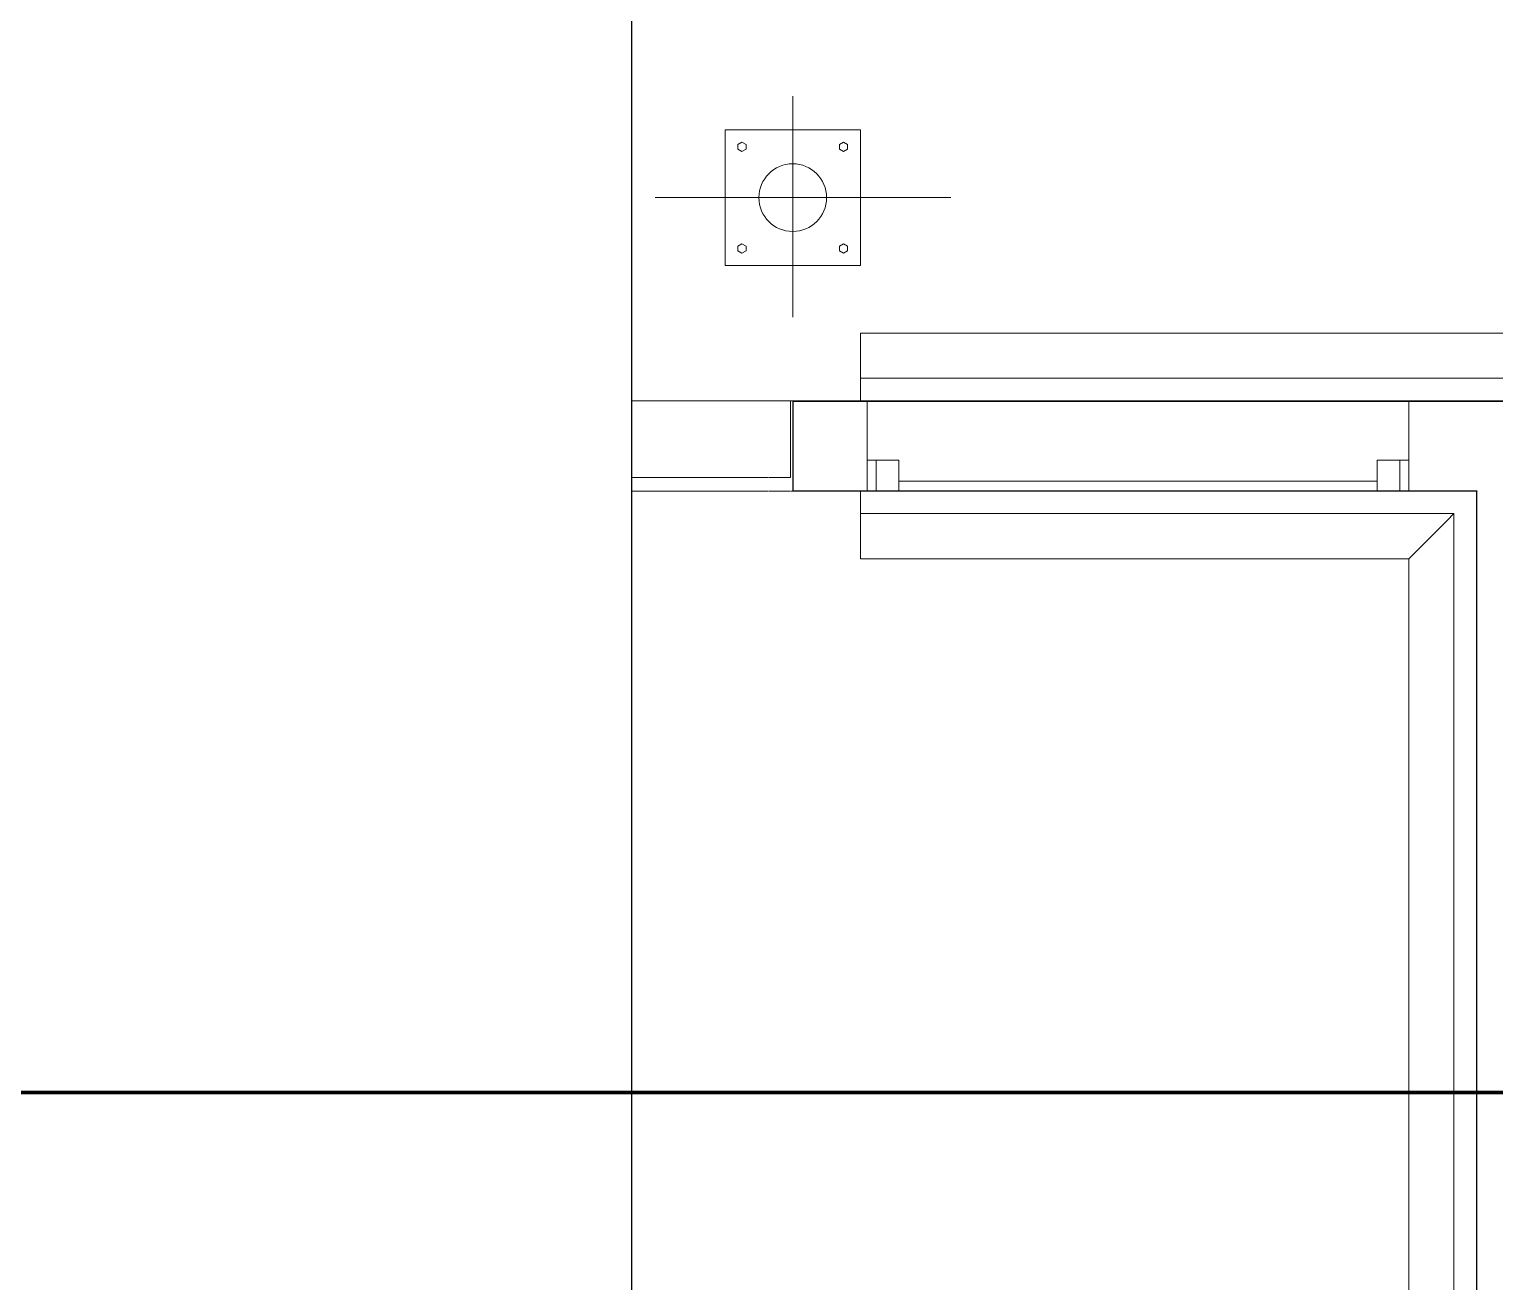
# Model space of a CAD drawing. Header units: millimetres. Extents: x -187347 to 135007, y -6415 to 292048.
# Drawn here: x -91027 to -87779, y 96104 to 98878 of the extents above; entities that cross this region are included whole.
import ezdxf

# ---------------------------------------------------------------- set-up
doc = ezdxf.new("R2010")
doc.units = ezdxf.units.MM
doc.header["$LTSCALE"] = 100
doc.linetypes.add('Z_LINE-CNTR', pattern=[17, 12, -2, 1, -2])
doc.layers.get('0').update_dxf_attribs({"lineweight": 18})
for name, color, linetype, lineweight in [('A-AREA', 7, 'Continuous', 5), ('A-FLOR', 7, 'Continuous', 5), ('A-GENM', 7, 'Continuous', 5), ('A-GLAZ', 7, 'Continuous', 5), ('A-WALL', 7, 'Continuous', 5), ('A-WALL-FNSH', 7, 'Continuous', 5), ('A-WALL-PATT', 7, 'Continuous', 5), ('BORDER', 4, 'Continuous', 70), ('S-GRID', 7, 'Continuous', 5)]:
    doc.layers.add(name, color=color, linetype=linetype, lineweight=lineweight)
doc.layers.add('Tracklength', color=4, linetype='Continuous')

# ---------------------------------------------------------------- blocks, each defined once
blk = doc.blocks.new('A0-Frame')
at = {"layer": 'BORDER', "color": 252, "ltscale": 25}
blk.add_lwpolyline([(0, 83100), (117900, 83100), (117900, 0), (0, 0)], close=True, dxfattribs=at)
blk = doc.blocks.new('OCC_AR_WND_Single Fixed - W 1200 x H 1000 _W-02_-6409559-BLOCK WORK - GROUND FLOOR PLAN - FOR SITE')
at = {"layer": 'A-GLAZ'}
for p, q in [((-608.1, 100), (-608.1, -100)), ((-608.1, 100), (-588.1, 100)), ((-588.1, 100), (-588.1, 31.75)), ((-588.1, 100), (-538.1, 100)), ((-588.1, 31.75), (-588.1, 100)), ((-538.1, 100), (-538.1, 31.75)), ((521.9, 100), (521.9, 31.75)), ((571.9, 100), (521.9, 100)), ((531.9, 100), (571.9, 100)), ((571.9, 100), (571.9, 31.75)), ((571.9, 31.75), (571.9, 100)), ((591.9, 100), (591.9, -100)), ((-538.1, 77.775), (521.9, 77.775)), ((-588.1, 31.75), (-608.1, 31.75)), ((-588.1, 31.75), (-538.1, 31.75)), ((571.9, 31.75), (521.9, 31.75)), ((591.9, 31.75), (571.9, 31.75))]:
    blk.add_line(p, q, dxfattribs=at)
blk = doc.blocks.new('OCC_AR_INT_Bollard - AR_M3_GM_BOLLARD_B_1200mmH-STAINLESS STEEL-7519704-BLOCK WORK - GROUND FLOOR PLAN - FOR SITE')
at = {"layer": 'A-GENM', "color": 253, "true_color": 0xaaaaaa}
for p, q in [((0, 225), (0, -265)), ((150, 150), (-150, 150)), ((-150, 150), (-150, -150)), ((-150, 150), (150, 150)), ((-150, 150), (-150, -150)), ((150, -150), (150, 150)), ((150, 150), (150, -150)), ((-121.5, 117.7), (-112.5, 122.9)), ((-121.5, 107.3), (-121.5, 117.7)), ((-112.5, 102.1), (-121.5, 107.3)), ((-112.5, 122.9), (-103.5, 117.7)), ((-103.5, 107.3), (-112.5, 102.1)), ((-103.5, 117.7), (-103.5, 107.3)), ((103.5, 117.7), (112.5, 122.9)), ((103.5, 107.3), (103.5, 117.7)), ((112.5, 102.1), (103.5, 107.3)), ((112.5, 122.9), (121.5, 117.7)), ((121.5, 107.3), (112.5, 102.1)), ((121.5, 117.7), (121.5, 107.3)), ((-305, 0), (350, 0)), ((-121.5, -107.3), (-112.5, -102.1)), ((-121.5, -117.7), (-121.5, -107.3)), ((-112.5, -122.9), (-121.5, -117.7)), ((-112.5, -102.1), (-103.5, -107.3)), ((-103.5, -117.7), (-112.5, -122.9)), ((-103.5, -107.3), (-103.5, -117.7)), ((103.5, -107.3), (112.5, -102.1)), ((103.5, -117.7), (103.5, -107.3)), ((112.5, -122.9), (103.5, -117.7)), ((112.5, -102.1), (121.5, -107.3)), ((121.5, -117.7), (112.5, -122.9)), ((121.5, -107.3), (121.5, -117.7)), ((-150, -150), (150, -150)), ((-150, -150), (150, -150))]:
    blk.add_line(p, q, dxfattribs=at)
for start, end in [(360, 180), (180, 360)]:
    blk.add_arc((0, 0), 75, start, end, dxfattribs=at)

msp = doc.modelspace()

# ---------------------------------------------------------------- hatches: boundary and pattern name
at = {"layer": 'A-WALL-PATT', "true_color": 0x125900}
msp.add_hatch(color=88, dxfattribs=at).paths.add_polyline_path([(-87819.1, 86465), (-87819.1, 97855), (-87819.9, 97855), (-87819.9, 86465)])

# ---------------------------------------------------------------- linework, layer by layer
at = {"layer": 'A-AREA'}
for p, q in [((-89691.4, 97855), (-89389.9, 97855)), ((-89691.4, 97855), (-89389.9, 97855)), ((-89388.4, 97855), (-89341.4, 97855)), ((-89388.4, 97855), (-89341.4, 97855)), ((-89339.9, 97855), (-89334.9, 97855)), ((-89339.9, 97855), (-89334.9, 97855))]:
    msp.add_line(p, q, dxfattribs=at)
at = {"layer": 'A-FLOR'}
for p, q in [((-89339.9, 97885), (-89339.9, 98055)), ((-89339.9, 98055), (-89334.9, 98055)), ((-89691.4, 97885), (-89389.9, 97885)), ((-89388.4, 97885), (-89339.9, 97885)), ((-89389.9, 97855), (-89691.4, 97855)), ((-89341.4, 97855), (-89388.4, 97855)), ((-89334.9, 97855), (-89339.9, 97855))]:
    msp.add_line(p, q, dxfattribs=at)
at = {"layer": 'A-WALL'}
for p, q in [((-89184.9, 98105), (-89184.9, 98205)), ((-89184.9, 98205), (-87294.9, 98205)), ((-89184.9, 98055), (-89184.9, 98105)), ((-89184.9, 98105), (-87194.9, 98105)), ((-89184.9, 97805), (-89184.9, 97855)), ((-89184.9, 97790), (-89184.9, 97805)), ((-89184.9, 97805), (-87869.9, 97805)), ((-87869.9, 97805), (-87884.9, 97790)), ((-87884.9, 97790), (-87869.9, 97805)), ((-87869.9, 97790), (-87869.9, 97805)), ((-89184.9, 97705), (-89184.9, 97790)), ((-87884.9, 97790), (-87969.9, 97705)), ((-87969.9, 97705), (-87884.9, 97790)), ((-87869.9, 86515), (-87869.9, 97790)), ((-89184.9, 97705), (-87969.9, 97705)), ((-87969.9, 86615), (-87969.9, 97705))]:
    msp.add_line(p, q, dxfattribs=at)
at = {"layer": 'A-WALL', "lineweight": 25}
for p, q in [((-89334.9, 98054.2), (-89334.9, 97855.8)), ((-89334.9, 98054.2), (-87739.9, 98054.2)), ((-89334.9, 97855.8), (-87819.1, 97855.8)), ((-87819.1, 97855.8), (-87819.1, 97855)), ((-87819.1, 97790), (-87819.1, 97855)), ((-87819.1, 86465), (-87819.1, 97789.8))]:
    msp.add_line(p, q, dxfattribs=at)
at = {"layer": 'A-WALL-FNSH'}
for p, q in [((-89174.9, 98055), (-89334.9, 98055)), ((-89334.9, 98055), (-89334.9, 98054.2)), ((-87964.9, 98055), (-89174.9, 98055)), ((-87739.9, 98055), (-87964.9, 98055)), ((-89334.9, 97855.8), (-89334.9, 97855)), ((-89334.9, 97855), (-89174.9, 97855)), ((-89174.9, 97855), (-87964.9, 97855)), ((-87964.9, 97855), (-87819.9, 97855)), ((-87819.9, 97855), (-87819.9, 97790)), ((-87819.9, 97789.7), (-87819.9, 86465))]:
    msp.add_line(p, q, dxfattribs=at)
at = {"layer": 'S-GRID', "color": 152, "linetype": 'Z_LINE-CNTR'}
msp.add_line((-89691.4, 98055), (-18064, 98055), dxfattribs=at)
at = {"layer": 'Tracklength'}
msp.add_lwpolyline([(-89691.4, 120387.9), (-18064, 120387.9), (-18064, -6038.2), (-89691.4, -6038.2)], close=True, dxfattribs=at)

# ---------------------------------------------------------------- block references
msp.add_blockref('A0-Frame', (-97112.4, 13423.2))
at = {"layer": 'A-GENM', "color": 253, "lineweight": 5, "true_color": 0xaaaaaa}
msp.add_blockref('OCC_AR_INT_Bollard - AR_M3_GM_BOLLARD_B_1200mmH-STAINLESS STEEL-7519704-BLOCK WORK - GROUND FLOOR PLAN - FOR SITE', (-89334.9, 98505), dxfattribs=at)
at = {"layer": 'A-GLAZ', "color": 253, "lineweight": 5, "true_color": 0xaaaaaa, "rotation": 180}
msp.add_blockref('OCC_AR_WND_Single Fixed - W 1200 x H 1000 _W-02_-6409559-BLOCK WORK - GROUND FLOOR PLAN - FOR SITE', (-88578, 97955), dxfattribs=at)

doc.saveas('drawing.dxf')
